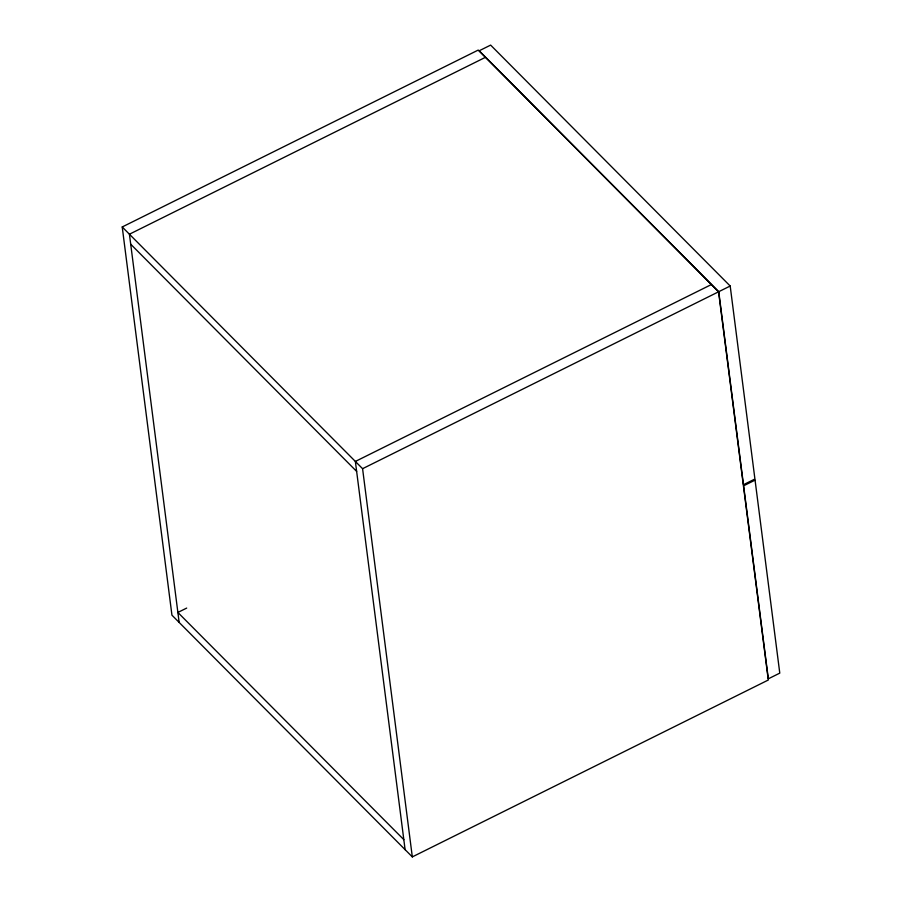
<?xml version="1.0" encoding="UTF-8"?>
<svg xmlns="http://www.w3.org/2000/svg" width="902" height="902" viewBox="0 0 902 902"><rect width="100%" height="100%" fill="white"/><g stroke="black" fill="none" stroke-linecap="round" stroke-linejoin="round"><path stroke-width="1.35" d="M122.221 226.966L478.207 50.084L718.567 291.808L768.301 680.018L412.315 856.9L171.944 615.175L122.221 226.966L362.581 468.69L412.315 856.9M485.423 57.333L129.426 234.216L179.16 622.425M711.362 284.558L355.365 461.441L405.099 849.65M362.581 468.69L718.567 291.808M718.747 291.707L730.192 286.024L490.632 45.1L479.188 50.783L718.747 291.707L743.473 484.701L754.918 479.018L730.192 286.024M186.691 608.072L177.886 612.447L403.825 839.661M130.711 244.194L356.651 471.419M755.064 480.123L743.62 485.806L768.335 678.811L779.779 673.117L755.064 480.123"/></g></svg>
